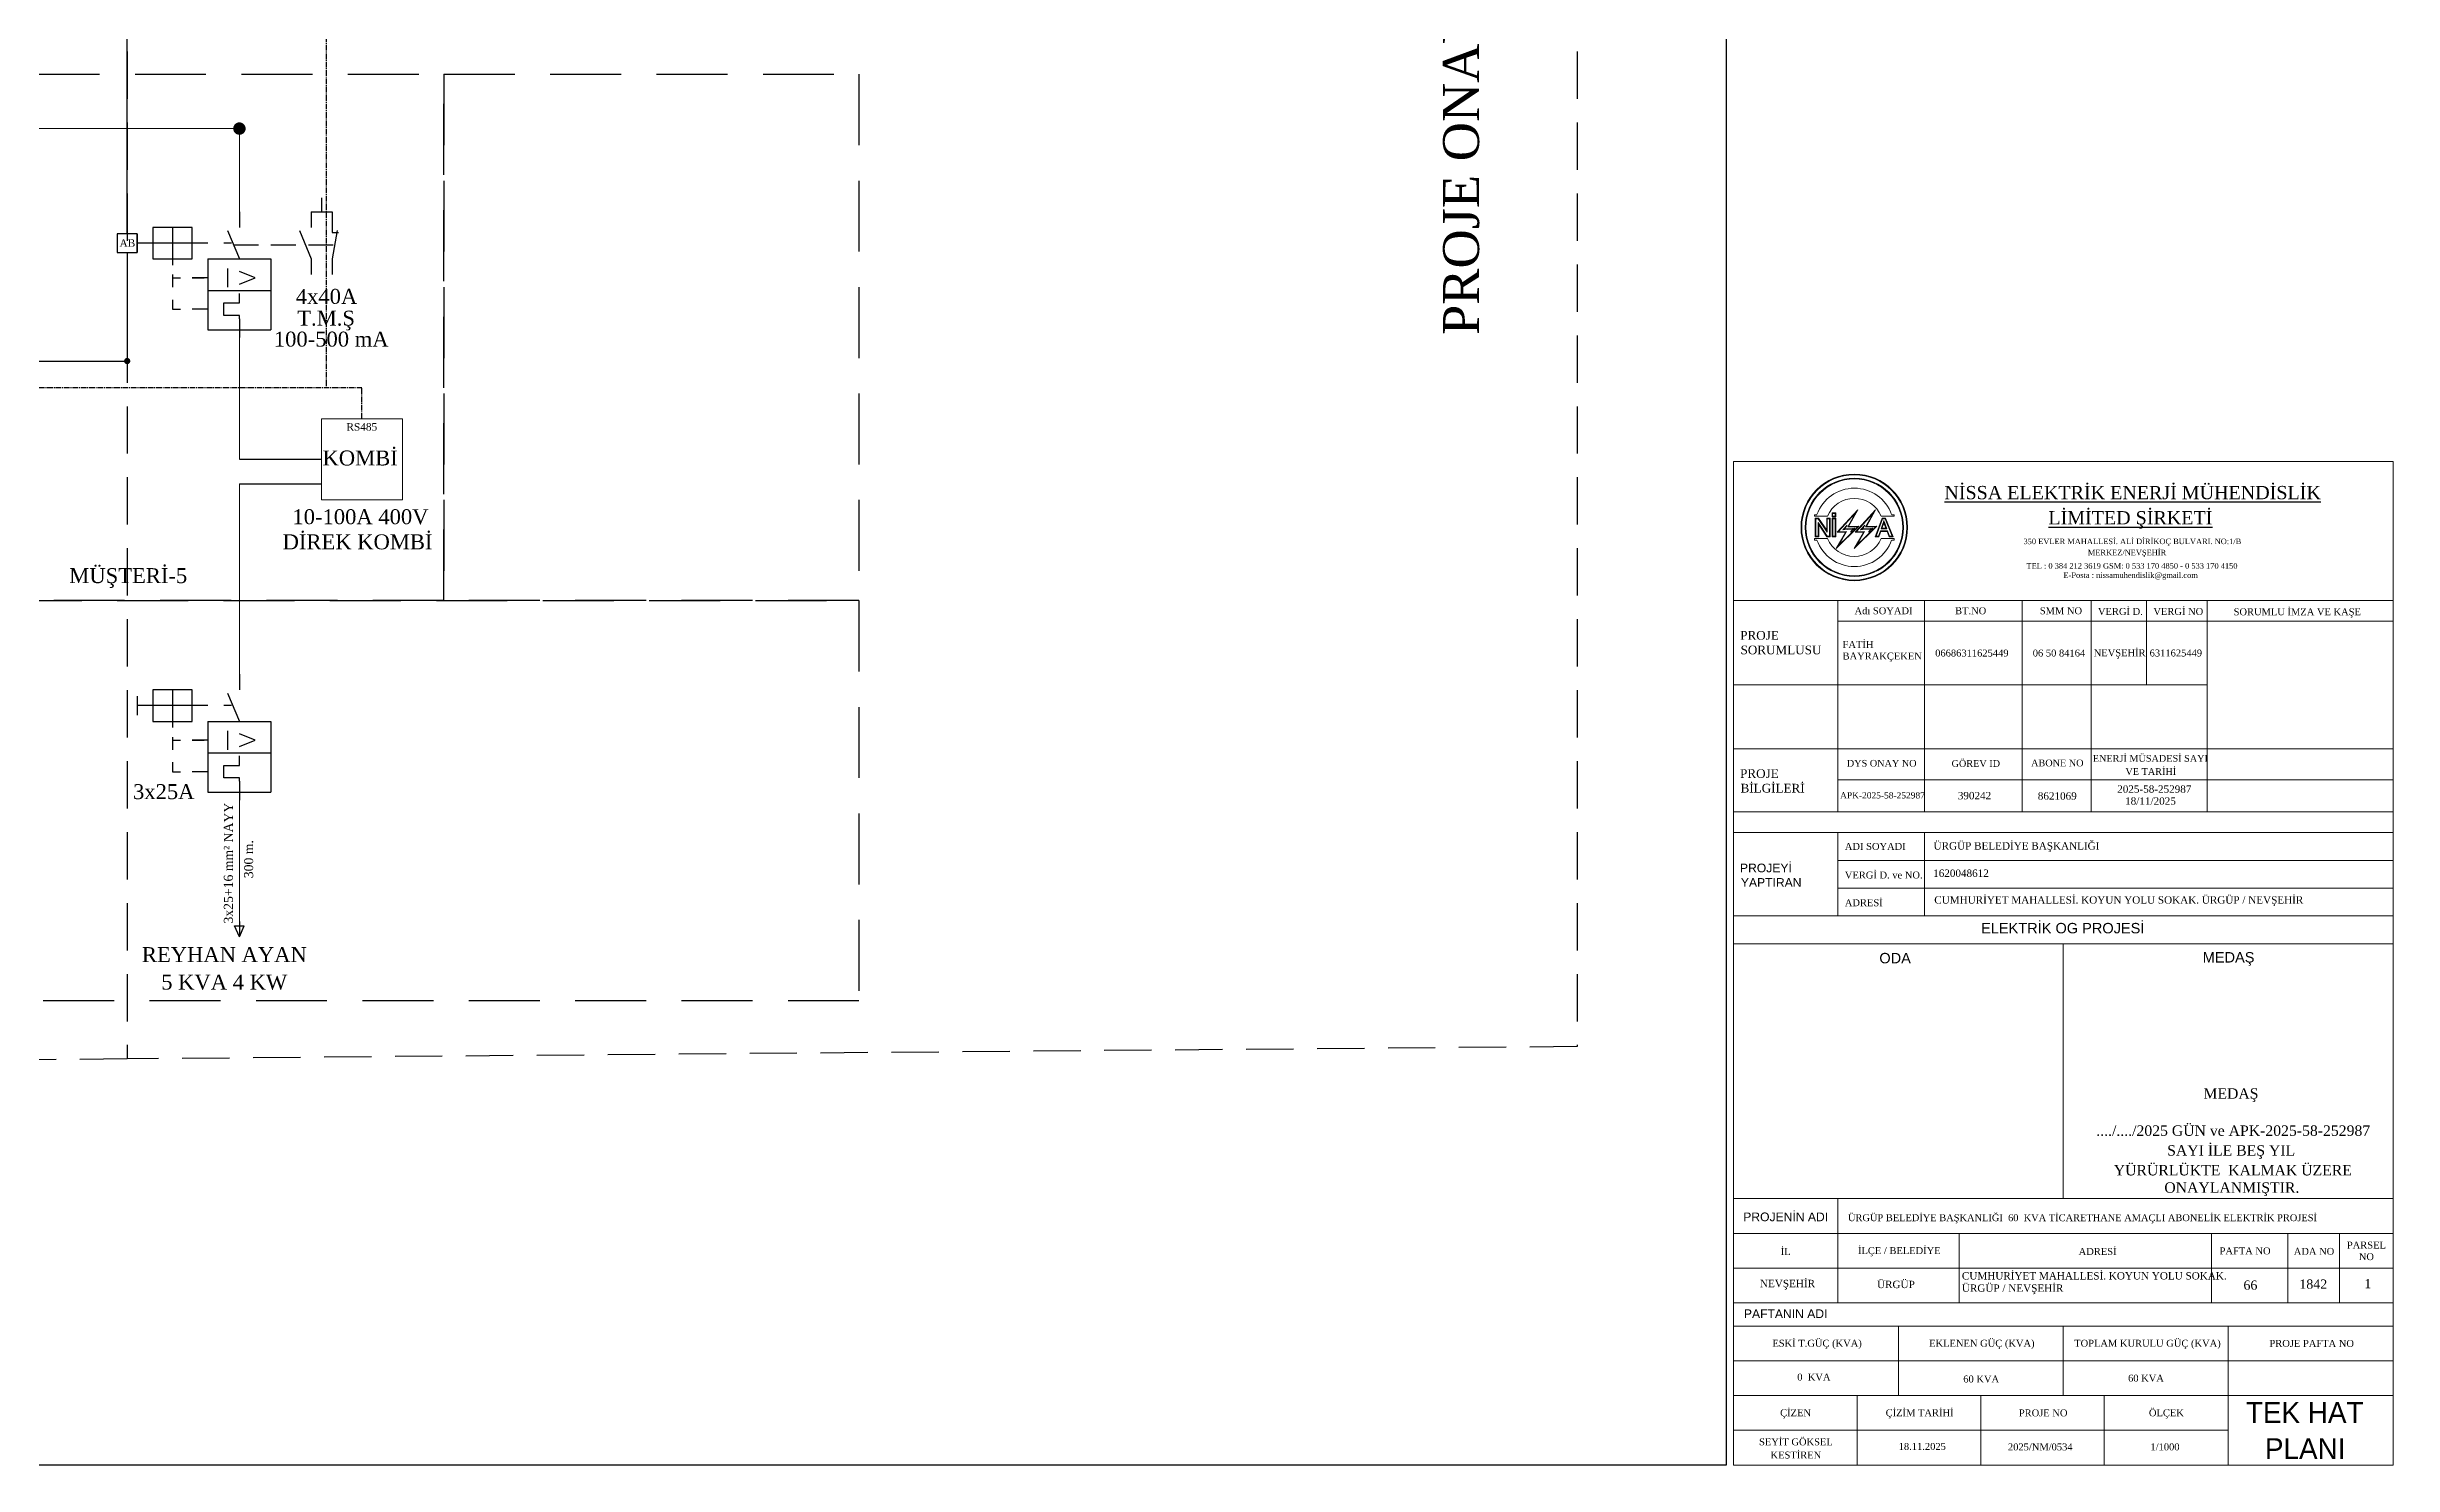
# Model space of a CAD drawing. Header units: metres. Extents: x 665631 to 671054, y 4275967 to 4279024.
# Drawn here: x 667867 to 668497, y 4275967 to 4276348 of the extents above; entities that cross this region are included whole.
import ezdxf
from ezdxf.enums import TextEntityAlignment as Align

# ---------------------------------------------------------------- set-up
doc = ezdxf.new("R2010")
doc.units = ezdxf.units.M
for name, pattern in [('CENTER2', [1.125, 0.75, -0.125, 0.125, -0.125]), ('DASHED', [19.05, 12.7, -6.35]), ('EPLANLINE7', [0]), ('HIDDEN', [9.525, 6.35, -3.175]), ('HIDDEN2', [4.7625, 3.175, -1.5875])]:
    doc.linetypes.add(name, pattern=pattern)
doc.layers.get('0').update_dxf_attribs({"color": 5, "lineweight": 0})
for name, color, linetype in [('AFB ANTED', 7, 'Continuous'), ('SUPPLEMENTARY', 7, 'Continuous'), ('SYMBOL', 4, 'Continuous')]:
    doc.layers.add(name, color=color, linetype=linetype)
for name, color, linetype, lineweight in [('Elektrik Yazı', 7, 'Continuous', 20), ('Elk - Tesisat', 10, 'Continuous', 25), ('Elk - Yazı', 7, 'Continuous', 25), ('HAT_ENH', 56, 'Continuous', 9), ('Layer1', 7, 'Continuous', 15), ('YAZI', 30, 'Continuous', 15)]:
    doc.layers.add(name, color=color, linetype=linetype, lineweight=lineweight)
doc.styles.add('Elektrik Yazı', font='times.ttf')
doc.styles.add('mahal15', font='comic.ttf', dxfattribs={"height": 12})
doc.styles.get("Standard").update_dxf_attribs({"font": 'times.ttf'})
doc.styles.add('STYLE1', font='times.ttf')
doc.styles.add('style3', font='arial.ttf', dxfattribs={"height": 0.25})

# ---------------------------------------------------------------- blocks, each defined once
blk = doc.blocks.new('SO286')
at = {"layer": 'SYMBOL', "color": 2, "linetype": 'EPLANLINE7'}
for p, q in [((0, -0.675), (-0.575, 0.675)), ((-0.575, 0.675), (0.575, 0.675)), ((0, 1.175), (0, -0.575)), ((0, -0.675), (0.575, 0.675))]:
    blk.add_line(p, q, dxfattribs=at)
blk = doc.blocks.new('275_0_ELKOSYM')
at = {"layer": 'AFB ANTED', "color": 1}
for p, q in [((11.8, 2), (11.8, 1.37)), ((11.8, 1.37), (12.62, 1.37))]:
    blk.add_line(p, q, dxfattribs=at)
at = {"layer": 'AFB ANTED', "color": 4, "linetype": 'HIDDEN2'}
blk.add_line((-0.75, -0.2), (12.13, -0.2), dxfattribs=at)
at = {"layer": 'SYMBOL', "color": 1, "linetype": 'EPLANLINE7'}
for p, q in [((0, 4), (0, 2)), ((9.14, 4), (9.14, 2)), ((11.8, 4), (11.8, 2)), ((-13, 1.2), (-13, -1.2)), ((-6, 0), (-13, 0)), ((-6, 2), (-11, 2)), ((-11, 2), (-11, -2)), ((-8.5, 2), (-8.5, -2.8)), ((-6, 0), (-6, 2)), ((-4, 0), (-6, 0)), ((-6, -2), (-6, 0)), ((-1, 0), (-2, 0)), ((-1.5, 1.6), (0, -2)), ((7.64, 1.6), (9.14, -2)), ((12.46, 1.6), (11.8, -2)), ((-11, -2), (-6, -2)), ((-4, -2), (-4, -11)), ((-4, -2), (4, -2)), ((4, -2), (4, -11)), ((9.14, -2), (9.14, -4)), ((11.8, -2), (11.8, -4)), ((-8.5, -4), (-8.5, -5.6)), ((-8.5, -4.4), (-7.5, -4.4)), ((-4, -4.4), (-6, -4.4)), ((-6, -4.4), (-4.5, -4.4)), ((-1.5, -3.2), (-1.5, -5.6)), ((2, -4.4), (0, -3.6)), ((0, -5.2), (2, -4.4)), ((-8.5, -7.2), (-8.5, -8.4)), ((-8.5, -8.4), (-7.5, -8.4)), ((-4, -8.4), (-6, -8.4)), ((-4.5, -8.4), (-6, -8.4)), ((-4, -6), (4, -6)), ((-2, -9.2), (-2, -7.6)), ((-2, -7.6), (0, -7.6)), ((0, -7.6), (0, -6.4)), ((-4, -11), (4, -11)), ((0, -9.2), (-2, -9.2)), ((0, -9.6), (0, -9.2)), ((0, -9.6), (0, -12))]:
    blk.add_line(p, q, dxfattribs=at)

msp = doc.modelspace()

# ---------------------------------------------------------------- linework, layer by layer
at = {"color": 240, "linetype": 'DASHED', "lineweight": 30, "true_color": 0xed1f24}
for p, q in [((668277.69, 4276727.56), (668277.69, 4276079.41)), ((668277.69, 4276079.41), (667888.27, 4276076.12))]:
    msp.add_line(p, q, dxfattribs=at)
at = {"color": 7, "linetype": 'Continuous'}
for p, q in [((667392.16, 4276325.88), (667917.57, 4276325.88)), ((667918.4, 4276325.88), (667918.4, 4276303.56)), ((667918.4, 4276237.1), (667918.4, 4276269.79)), ((667918.4, 4276179.4), (667918.4, 4276230.49)), ((667918.4, 4276112.99), (667918.4, 4276145.63))]:
    msp.add_line(p, q, dxfattribs=at)
at = {"color": 7}
for p, q in [((668485.51, 4276236.53), (668319.68, 4276236.52)), ((668485.51, 4276236.53), (668319.68, 4276236.52)), ((668489.05, 4276236.52), (668319.68, 4276236.52)), ((668489.05, 4276236.52), (668319.68, 4276236.52)), ((668489.05, 4276236.52), (668319.68, 4276236.52)), ((668489.05, 4276236.52), (668319.68, 4276236.52)), ((668485.51, 4276236.52), (668319.68, 4276236.52)), ((668485.51, 4276236.52), (668319.68, 4276236.52)), ((668496.81, 4276236.52), (668319.68, 4276236.52)), ((668496.81, 4276236.52), (668319.68, 4276236.52)), ((668496.81, 4276236.52), (668496.81, 4275967.09)), ((668496.81, 4276199.23), (668319.68, 4276199.23)), ((668347.65, 4276199.23), (668347.65, 4276142.44)), ((668370.95, 4276199.23), (668370.95, 4276142.44)), ((668397.22, 4276199.23), (668397.22, 4276142.44)), ((668415.7, 4276199.23), (668415.7, 4276142.44)), ((668430.62, 4276199.23), (668430.62, 4276176.52)), ((668446.89, 4276199.23), (668446.89, 4276142.44)), ((668496.81, 4276193.63), (668347.65, 4276193.63)), ((668446.89, 4276176.52), (668319.68, 4276176.52)), ((668496.81, 4276159.41), (668319.68, 4276159.41)), ((668446.89, 4276159.48), (668446.89, 4276159.41)), ((668496.81, 4276151), (668347.65, 4276151)), ((668496.81, 4276142.44), (668319.68, 4276142.44))]:
    msp.add_line(p, q, dxfattribs=at)
at = {"color": 7, "lineweight": 30}
msp.add_lwpolyline([(666812.72, 4277098.31), (668317.68, 4277098.31), (668317.68, 4275967.09), (666812.72, 4275967.09)], close=True, dxfattribs=at)
at = {"color": 254, "linetype": 'DASHED', "lineweight": 30, "true_color": 0xcecce6}
msp.add_lwpolyline([(667518.2, 4276729.37), (667518.2, 4276729.96), (667888.27, 4276727.56), (667888.27, 4276076.12), (667518.2, 4276072.75)], dxfattribs=at)
at = {"color": 1, "linetype": 'Continuous'}
msp.add_lwpolyline([(667940.41, 4276247.96), (667962.16, 4276247.96), (667962.16, 4276226.24), (667940.41, 4276226.24)], close=True, dxfattribs=at)
at = {"layer": 'AFB ANTED', "color": 2, "linetype": 'CENTER2', "ltscale": 2}
for p, q in [((667941.68, 4276654.31), (667941.68, 4276256.4)), ((667495.55, 4276256.4), (667951.28, 4276256.4)), ((667951.28, 4276247.96), (667951.28, 4276256.4))]:
    msp.add_line(p, q, dxfattribs=at)
at = {"layer": 'AFB ANTED', "color": 4}
for p, q in [((667888.27, 4276297.65), (667888.27, 4276398.95)), ((667888.27, 4276292.58), (667888.27, 4276263.47)), ((667432.53, 4276263.47), (667888.68, 4276263.47)), ((667918.4, 4276237.1), (667940.41, 4276237.1)), ((667918.4, 4276230.49), (667940.41, 4276230.49))]:
    msp.add_line(p, q, dxfattribs=at)
at = {"layer": 'AFB ANTED', "color": 1}
for p, q in [((667940.5, 4276303.56), (667940.5, 4276307.29)), ((667937.69, 4276303.56), (667943.31, 4276303.56))]:
    msp.add_line(p, q, dxfattribs=at)
at = {"layer": 'AFB ANTED', "color": 3, "linetype": 'HIDDEN', "ltscale": 3}
for points in [[(667861.8, 4276340.47), (667973.3, 4276340.47), (667973.3, 4276199.17), (667861.8, 4276199.17)], [(667973.3, 4276340.47), (668084.8, 4276340.47), (668084.8, 4276199.17), (667973.3, 4276199.17)], [(667314.07, 4276199.17), (668084.8, 4276199.17), (668084.8, 4276091.67), (667314.07, 4276091.67)]]:
    msp.add_lwpolyline(points, close=True, dxfattribs=at)
at = {"layer": 'AFB ANTED', "color": 4}
msp.add_lwpolyline([(667890.97, 4276297.65), (667885.56, 4276297.65), (667885.56, 4276292.58), (667890.97, 4276292.58)], close=True, dxfattribs=at)
at = {"layer": 'Layer1', "color": 7}
for p, q in [((668319.68, 4276236.52), (668319.68, 4275967.09)), ((668496.81, 4276136.88), (668319.68, 4276136.88)), ((668496.81, 4276136.88), (668319.68, 4276136.88)), ((668347.65, 4276136.88), (668347.65, 4276114.5)), ((668370.95, 4276136.88), (668370.95, 4276114.5)), ((668496.81, 4276129.42), (668347.65, 4276129.42)), ((668496.81, 4276121.96), (668347.65, 4276121.96)), ((668496.81, 4276114.5), (668319.68, 4276114.5)), ((668496.81, 4276107.05), (668319.68, 4276107.05)), ((668408.25, 4276038.61), (668408.25, 4276107.05)), ((668496.81, 4276038.61), (668319.68, 4276038.61)), ((668347.65, 4276038.61), (668347.65, 4276010.64)), ((668496.81, 4276029.29), (668319.68, 4276029.29)), ((668380.28, 4276029.29), (668380.28, 4276010.64)), ((668448.03, 4276029.29), (668448.03, 4276010.64)), ((668468.51, 4276029.29), (668468.51, 4276010.64)), ((668482.44, 4276029.29), (668482.44, 4276010.64)), ((668496.81, 4276019.96), (668319.68, 4276019.96)), ((668496.81, 4276010.64), (668319.68, 4276010.64)), ((668496.81, 4276004.38), (668319.68, 4276004.38)), ((668363.96, 4276004.38), (668363.96, 4275985.73)), ((668408.25, 4276004.38), (668408.25, 4275985.73)), ((668452.53, 4276004.38), (668452.53, 4275985.73)), ((668496.81, 4275995.06), (668319.68, 4275995.06)), ((668496.81, 4275985.73), (668319.68, 4275985.73)), ((668496.81, 4275985.73), (668319.68, 4275985.73)), ((668352.87, 4275985.73), (668352.87, 4275967.09)), ((668386.1, 4275985.73), (668386.1, 4275967.09)), ((668419.25, 4275985.73), (668419.25, 4275967.09)), ((668452.53, 4275985.73), (668452.53, 4275967.09)), ((668452.53, 4275976.41), (668319.68, 4275976.41)), ((668319.68, 4275967.09), (668496.81, 4275967.09))]:
    msp.add_line(p, q, dxfattribs=at)
at = {"layer": 'SYMBOL', "color": 1, "linetype": 'EPLANLINE7'}
for p, q in [((667890.97, 4276297.65), (667890.97, 4276292.58)), ((667918.4, 4276179.4), (667918.4, 4276175.18)), ((667890.97, 4276173.49), (667890.97, 4276168.43)), ((667905.74, 4276175.18), (667895.19, 4276175.18)), ((667895.19, 4276175.18), (667895.19, 4276166.74)), ((667900.46, 4276175.18), (667900.46, 4276165.05)), ((667905.74, 4276170.96), (667905.74, 4276175.18)), ((667915.24, 4276174.34), (667918.4, 4276166.74)), ((667905.74, 4276170.96), (667890.97, 4276170.96)), ((667895.19, 4276166.74), (667905.74, 4276166.74)), ((667909.96, 4276170.96), (667905.74, 4276170.96)), ((667905.74, 4276166.74), (667905.74, 4276170.96)), ((667909.96, 4276166.74), (667909.96, 4276147.75)), ((667909.96, 4276166.74), (667926.85, 4276166.74)), ((667916.29, 4276170.96), (667914.18, 4276170.96)), ((667926.85, 4276166.74), (667926.85, 4276147.75)), ((667900.46, 4276162.52), (667900.46, 4276159.14)), ((667900.46, 4276161.67), (667902.57, 4276161.67)), ((667909.96, 4276161.67), (667905.74, 4276161.67)), ((667905.74, 4276161.67), (667908.91, 4276161.67)), ((667915.24, 4276164.21), (667915.24, 4276159.14)), ((667922.62, 4276161.67), (667918.4, 4276163.36)), ((667918.4, 4276159.99), (667922.62, 4276161.67)), ((667900.46, 4276155.77), (667900.46, 4276153.23)), ((667900.46, 4276153.23), (667902.57, 4276153.23)), ((667909.96, 4276153.23), (667905.74, 4276153.23)), ((667908.91, 4276153.23), (667905.74, 4276153.23)), ((667909.96, 4276158.3), (667926.85, 4276158.3)), ((667914.18, 4276151.54), (667914.18, 4276154.92)), ((667914.18, 4276154.92), (667918.4, 4276154.92)), ((667918.4, 4276154.92), (667918.4, 4276157.45)), ((667909.96, 4276147.75), (667926.85, 4276147.75)), ((667918.4, 4276151.54), (667914.18, 4276151.54)), ((667918.4, 4276150.7), (667918.4, 4276151.54)), ((667918.4, 4276150.7), (667918.4, 4276145.63))]:
    msp.add_line(p, q, dxfattribs=at)
at = {"layer": 'SYMBOL', "color": 7}
for points, const_width in [([(667917.57, 4276325.88, 1), (667919.24, 4276325.88, 1)], 1.67), ([(667887.85, 4276263.47, 1), (667888.68, 4276263.47, 1)], 0.836)]:
    msp.add_lwpolyline(points, format="xyb", close=True, dxfattribs=dict(at, const_width=const_width))
at = {"layer": 'YAZI', "color": 7}
for p, q in [((668341.42, 4276221.81), (668341.42, 4276222.23)), ((668341.42, 4276222.23), (668342.09, 4276222.23)), ((668353.03, 4276223.55), (668347.52, 4276217.49)), ((668352.46, 4276222.75), (668347.78, 4276217.61)), ((668350.35, 4276218.95), (668352.46, 4276222.75)), ((668350.55, 4276219.07), (668353.03, 4276223.55)), ((668357.84, 4276223.55), (668352.32, 4276217.49)), ((668357.26, 4276222.75), (668352.59, 4276217.61)), ((668355.15, 4276218.95), (668357.26, 4276222.75)), ((668355.35, 4276219.07), (668357.84, 4276223.55)), ((668362.15, 4276222.23), (668362.82, 4276222.23)), ((668362.82, 4276222.23), (668362.82, 4276221.81)), ((668344.92, 4276221.81), (668341.42, 4276221.81)), ((668347.28, 4276213.13), (668353.37, 4276219.12)), ((668349.86, 4276217.55), (668347.28, 4276213.13)), ((668347.52, 4276217.49), (668349.86, 4276217.55)), ((668347.78, 4276217.61), (668350.06, 4276217.67)), ((668347.99, 4276214.03), (668353.09, 4276219)), ((668350.06, 4276217.67), (668347.99, 4276214.03)), ((668350.16, 4276219.41), (668348.99, 4276218.2)), ((668348.99, 4276218.2), (668351.72, 4276218.34)), ((668349.5, 4276218.47), (668350.16, 4276219.41)), ((668352.29, 4276218.58), (668349.5, 4276218.47)), ((668353.09, 4276219), (668350.35, 4276218.95)), ((668353.37, 4276219.12), (668350.55, 4276219.07)), ((668351.09, 4276217.57), (668352.29, 4276218.58)), ((668351.72, 4276218.34), (668351.09, 4276217.57)), ((668352.08, 4276213.13), (668358.17, 4276219.12)), ((668354.66, 4276217.55), (668352.08, 4276213.13)), ((668352.32, 4276217.49), (668354.66, 4276217.55)), ((668352.59, 4276217.61), (668354.86, 4276217.67)), ((668352.8, 4276214.03), (668357.89, 4276219)), ((668354.86, 4276217.67), (668352.8, 4276214.03)), ((668354.96, 4276219.41), (668353.79, 4276218.2)), ((668353.79, 4276218.2), (668356.52, 4276218.34)), ((668354.3, 4276218.47), (668354.96, 4276219.41)), ((668357.09, 4276218.58), (668354.3, 4276218.47)), ((668357.89, 4276219), (668355.15, 4276218.95)), ((668358.17, 4276219.12), (668355.35, 4276219.07)), ((668355.9, 4276217.57), (668357.09, 4276218.58)), ((668356.52, 4276218.34), (668355.9, 4276217.57)), ((668362.82, 4276221.81), (668359.32, 4276221.81)), ((668344.92, 4276215.83), (668341.42, 4276215.83)), ((668341.42, 4276215.83), (668341.42, 4276215.4)), ((668341.42, 4276215.4), (668342.09, 4276215.4)), ((668362.82, 4276215.83), (668359.32, 4276215.83)), ((668362.15, 4276215.4), (668362.82, 4276215.4)), ((668362.82, 4276215.4), (668362.82, 4276215.83))]:
    msp.add_line(p, q, dxfattribs=at)
at = {"layer": 'YAZI', "color": 7, "lineweight": 0}
for p, q in [((668347.18, 4276222.73), (668346.13, 4276222.73)), ((668346.13, 4276222.73), (668346.13, 4276221.68)), ((668347.01, 4276222.56), (668346.3, 4276222.56)), ((668346.3, 4276222.56), (668346.3, 4276221.85)), ((668347.01, 4276221.85), (668347.01, 4276222.56)), ((668347.18, 4276221.68), (668347.18, 4276222.73)), ((668342.53, 4276221.31), (668341.63, 4276221.31)), ((668341.63, 4276221.31), (668341.63, 4276216.32)), ((668341.63, 4276216.32), (668342.57, 4276216.32)), ((668342.43, 4276221.14), (668341.8, 4276221.14)), ((668341.8, 4276221.14), (668341.8, 4276216.49)), ((668341.8, 4276216.49), (668342.4, 4276216.49)), ((668342.4, 4276216.49), (668342.4, 4276220.14)), ((668342.4, 4276220.14), (668344.83, 4276216.49)), ((668344.87, 4276217.49), (668342.43, 4276221.14)), ((668344.7, 4276218.05), (668342.53, 4276221.31)), ((668342.57, 4276216.32), (668342.57, 4276219.58)), ((668342.57, 4276219.58), (668344.74, 4276216.32)), ((668345.64, 4276221.31), (668344.7, 4276221.31)), ((668344.7, 4276221.31), (668344.7, 4276218.05)), ((668344.74, 4276216.32), (668345.64, 4276216.32)), ((668344.83, 4276216.49), (668345.47, 4276216.49)), ((668345.47, 4276221.14), (668344.87, 4276221.14)), ((668344.87, 4276221.14), (668344.87, 4276217.49)), ((668345.47, 4276216.49), (668345.47, 4276221.14)), ((668345.64, 4276216.32), (668345.64, 4276221.31)), ((668346.13, 4276221.68), (668347.18, 4276221.68)), ((668347.13, 4276221.31), (668346.17, 4276221.31)), ((668346.17, 4276221.31), (668346.17, 4276216.32)), ((668346.17, 4276216.32), (668347.13, 4276216.32)), ((668346.3, 4276221.85), (668347.01, 4276221.85)), ((668346.96, 4276221.14), (668346.34, 4276221.14)), ((668346.34, 4276221.14), (668346.34, 4276216.49)), ((668346.34, 4276216.49), (668346.96, 4276216.49)), ((668346.96, 4276216.49), (668346.96, 4276221.14)), ((668347.13, 4276216.32), (668347.13, 4276221.31)), ((668359.62, 4276221.31), (668357.7, 4276216.32)), ((668357.7, 4276216.32), (668358.71, 4276216.32)), ((668359.73, 4276221.14), (668357.95, 4276216.49)), ((668357.95, 4276216.49), (668358.59, 4276216.49)), ((668358.59, 4276216.49), (668359.11, 4276217.9)), ((668358.71, 4276216.32), (668359.23, 4276217.73)), ((668359.11, 4276217.9), (668361.05, 4276217.9)), ((668359.23, 4276217.73), (668360.94, 4276217.73)), ((668359.29, 4276218.4), (668359.8, 4276219.76)), ((668360.86, 4276218.4), (668359.29, 4276218.4)), ((668359.53, 4276218.57), (668359.96, 4276219.71)), ((668360.62, 4276218.57), (668359.53, 4276218.57)), ((668360.51, 4276221.31), (668359.62, 4276221.31)), ((668360.39, 4276221.14), (668359.73, 4276221.14)), ((668359.8, 4276219.76), (668359.92, 4276220.18)), ((668359.92, 4276220.18), (668360.05, 4276220.65)), ((668359.96, 4276219.71), (668360.06, 4276220.05)), ((668360.05, 4276220.65), (668360.05, 4276220.62)), ((668360.05, 4276220.62), (668360.19, 4276220.21)), ((668360.06, 4276220.05), (668360.21, 4276219.63)), ((668360.19, 4276220.21), (668360.37, 4276219.69)), ((668360.21, 4276219.63), (668360.62, 4276218.57)), ((668360.37, 4276219.69), (668360.86, 4276218.4)), ((668362.3, 4276216.49), (668360.39, 4276221.14)), ((668362.55, 4276216.32), (668360.51, 4276221.31)), ((668360.94, 4276217.73), (668361.47, 4276216.32)), ((668361.05, 4276217.9), (668361.59, 4276216.49)), ((668361.47, 4276216.32), (668362.55, 4276216.32)), ((668361.59, 4276216.49), (668362.3, 4276216.49))]:
    msp.add_line(p, q, dxfattribs=at)
at = {"layer": 'YAZI', "color": 7}
for radius in [14.31, 14.13, 13.18, 13]:
    msp.add_circle((668352.12, 4276218.82), radius, dxfattribs=at)
for centre, radius, start, end in [((668352.12, 4276218.71), 10.63, 19.35204, 160.64796), ((668352.12, 4276218.82), 7.79, 22.56747, 157.43253), ((668352.12, 4276218.93), 10.63, 199.35204, 340.64796), ((668352.12, 4276218.82), 7.79, 202.56747, 337.43253)]:
    msp.add_arc(centre, radius, start, end, dxfattribs=at)

# ---------------------------------------------------------------- block references
at = {"layer": 'SYMBOL'}
for name, p, xscale, yscale, zscale in [('275_0_ELKOSYM', (667918.4, 4276295.11), 2.110501855545334, 2.110501855545334, 2.110501855545334), ('SO286', (667918.4, 4276110.37), 2.22868995945489, 2.22868995945489, 2.22868995945489)]:
    msp.add_blockref(name, p, dxfattribs=dict(at, xscale=xscale, yscale=yscale, zscale=zscale))

# ---------------------------------------------------------------- texts
at = {"color": 1, "lineweight": 13}
msp.add_text('PROJE ONAY KAPSAM DIŞINDADIR', height=9.663, rotation=90, dxfattribs=at).set_placement((668251.32, 4276270.46, 5260.65))
at = {"color": 7}
for s, height, p in [('Adı SOYADI', 1.865, (668352.18, 4276195.5)), ('BT.NO', 1.865, (668379.18, 4276195.5)), ('SMM NO', 1.865, (668401.94, 4276195.5)), ('VERGİ D.', 1.865, (668417.55, 4276195.31)), ('VERGİ NO', 1.865, (668432.44, 4276195.31)), ('SORUMLU İMZA VE KAŞE', 1.8646, (668453.99, 4276195.22)), ('FATİH', 1.865, (668348.97, 4276186.46)), ('BAYRAKÇEKEN', 1.8646, (668348.97, 4276183.35)), ('06686311625449 ', 1.8646, (668373.83, 4276184.15)), ('06 50 84164 ', 1.8646, (668400.04, 4276184.15)), ('NEVŞEHİR', 1.865, (668416.42, 4276184.21)), ('6311625449 ', 1.8646, (668431.43, 4276184.16))]:
    msp.add_text(s, height=height, dxfattribs=at).set_placement(p)
at = {"color": 1}
for s, p in [('PROJE', (668321.47, 4276188.67)), ('SORUMLUSU', (668321.57, 4276184.75)), ('PROJE', (668321.44, 4276151.56)), ('BİLGİLERİ', (668321.57, 4276147.64))]:
    msp.add_text(s, height=2.331, dxfattribs=at).set_placement(p)
at = {"color": 1, "style": 'STYLE1'}
for s, height, p in [('MEDAŞ', 2.797, (668445.88, 4276065.44)), ('..../..../2025 GÜN ve APK-2025-58-252987', 2.7969, (668417.1, 4276055.47)), ('SAYI İLE BEŞ YIL', 2.7969, (668436.14, 4276050.16)), ('YÜRÜRLÜKTE  KALMAK ÜZERE', 2.7969, (668421.8, 4276044.85)), ('ONAYLANMIŞTIR.', 2.7969, (668435.38, 4276040.19))]:
    msp.add_text(s, height=height, dxfattribs=at).set_placement(p)
at = {"layer": 'Elektrik Yazı', "color": 240, "true_color": 0xed1f24, "style": 'Elektrik Yazı'}
for s, p in [('TEL : 0 384 212 3619 GSM: 0 533 170 4850 - 0 533 170 4150', (668398.36, 4276207.74)), ('E-Posta : nissamuhendislik@gmail.com', (668408.29, 4276205.25))]:
    msp.add_text(s, height=1.4763, dxfattribs=at).set_placement(p)
at = {"layer": 'Elk - Tesisat', "color": 240, "true_color": 0xed1f24, "style": 'Elektrik Yazı'}
for s, p in [('350 EVLER MAHALLESİ. ALİ DİRİKOÇ BULVARI. NO:1/B', (668397.55, 4276214.32)), (' MERKEZ/NEVŞEHİR', (668414.27, 4276211.33))]:
    msp.add_text(s, height=1.4763, dxfattribs=at).set_placement(p)
at = {"layer": 'Elk - Yazı', "color": 240, "true_color": 0xed1f24, "style": 'Elektrik Yazı'}
for s, p in [('%%UNİSSA ELEKTRİK ENERJİ MÜHENDİSLİK', (668376.3, 4276226.38)), ('%%ULİMİTED ŞİRKETİ', (668404.23, 4276219.62))]:
    msp.add_text(s, height=3.5602, dxfattribs=at).set_placement(p)
at = {"layer": 'HAT_ENH', "color": 1, "char_height": 2.4386, "width": 35.7526, "attachment_point": 1, "rotation": 89.99087}
for s, insert in [('\\A1;\\pxqc;3x25+16 mm² NAYY', (667914.22, 4276110.81, -5384.73)), ('\\A1;\\pxqc;300 m.', (667919.65, 4276111.87, -5384.73))]:
    msp.add_mtext(s, dxfattribs=dict(at, insert=insert))
at = {"layer": 'SUPPLEMENTARY', "color": 2, "width": 1.000667}
for s, height, p in [('AB', 2.006, (667888.32, 4276294.15)), ('4x40A', 4.012, (667941.8, 4276278.82)), ('T.M.Ş', 4.012, (667941.68, 4276272.99)), ('100-500 mA', 4.012, (667943.06, 4276267.35)), ('RS485', 2.006, (667951.28, 4276244.8)), ('KOMBİ', 4.012, (667950.83, 4276235.44)), ('3x25A', 4.012, (667898.08, 4276145.87))]:
    msp.add_text(s, height=height, dxfattribs=at).set_placement(p, align=Align.CENTER)
for s, height, p in [('10-100A 400V', 4.0116, (667969.19, 4276219.67)), ('DİREK KOMBİ', 4.0116, (667970.26, 4276212.93)), ('MÜŞTERİ-5', 4.012, (667904.38, 4276203.86)), ('REYHAN AYAN', 4.0116, (667936.51, 4276102.12)), ('5 KVA 4 KW', 4.012, (667931.25, 4276094.73))]:
    msp.add_text(s, height=height, dxfattribs=at).set_placement(p, align=Align.RIGHT)
at = {"layer": 'YAZI', "color": 7, "style": 'STYLE1'}
for s, height, p in [('DYS ONAY NO', 1.8151, (668350.11, 4276154.58)), ('GÖREV ID', 1.815, (668378.24, 4276154.52)), ('ENERJİ MÜSADESİ SAYI', 1.8151, (668416.17, 4276155.89)), ('VE TARİHİ', 1.815, (668424.93, 4276152.38)), ('ADI SOYADI', 1.865, (668349.57, 4276132.24)), ('VERGİ D. ve NO.', 1.8646, (668349.57, 4276124.56)), ('ADRESİ', 1.865, (668349.57, 4276117.11)), ('İL', 1.865, (668332.36, 4276023.48)), ('İLÇE / BELEDİYE', 1.8646, (668353.1, 4276023.74)), ('ADRESİ', 1.865, (668412.37, 4276023.5)), ('PAFTA NO', 1.865, (668450.22, 4276023.65)), ('ADA NO', 1.865, (668470.14, 4276023.53)), ('ESKİ T.GÜÇ (KVA)', 1.8646, (668330.11, 4275998.86)), ('EKLENEN GÜÇ (KVA)', 1.8646, (668372.22, 4275998.86)), ('TOPLAM KURULU GÜÇ (KVA)', 1.8646, (668411.17, 4275998.86)), ('PROJE PAFTA NO', 1.8646, (668463.61, 4275998.81)), ('0  KVA', 1.865, (668336.8, 4275989.77)), ('60 KVA', 1.865, (668381.38, 4275989.26)), ('60 KVA', 1.865, (668425.64, 4275989.48)), ('ÇİZEN', 1.865, (668332.19, 4275980.19)), ('ÇİZİM TARİHİ', 1.8646, (668360.54, 4275980.19)), ('PROJE NO', 1.865, (668396.3, 4275980.16)), ('ÖLÇEK', 1.865, (668431.24, 4275980.19)), ('SEYİT GÖKSEL', 1.8646, (668326.54, 4275972.39)), ('KESTİREN', 1.865, (668329.62, 4275968.85)), ('18.11.2025', 1.865, (668364.03, 4275971.16)), ('2025/NM/0534', 1.8646, (668393.37, 4275971.03)), ('1/1000', 1.865, (668431.64, 4275971.04))]:
    msp.add_text(s, height=height, dxfattribs=at).set_placement(p)
at = {"layer": 'YAZI'}
for s, height, style, p in [('390242', 1.98, 'STYLE1', (668379.91, 4276145.82)), ('8621069', 1.98, 'STYLE1', (668401.39, 4276145.72)), ('2025-58-252987', 1.98, 'STYLE1', (668422.72, 4276147.57)), ('18/11/2025', 1.98, 'STYLE1', (668424.85, 4276144.36)), ('ÜRGÜP BELEDİYE BAŞKANLIĞI', 1.98, 'STYLE1', (668373.41, 4276132.32)), ('1620048612', 1.98, 'STYLE1', (668373.29, 4276124.99)), ('ÜRGÜP BELEDİYE BAŞKANLIĞI  60  KVA TİCARETHANE AMAÇLI ABONELİK ELEKTRİK PROJESİ', 1.85, 'STYLE1', (668350.41, 4276032.56)), ('NEVŞEHİR', 1.98, 'STYLE1', (668326.78, 4276014.84)), ('ÜRGÜP', 1.98, 'STYLE1', (668358.22, 4276014.59)), ('66', 2.475, 'STYLE1', (668456.64, 4276014.16)), ('1842', 2.475, 'STYLE1', (668471.64, 4276014.43)), ('1', 2.48, 'STYLE1', (668489.1, 4276014.57)), ('TEK HAT', 5.594, 'mahal15', (668457.29, 4275978.39)), ('PLANI', 5.594, 'mahal15', (668462.4, 4275968.71))]:
    msp.add_text(s, height=height, dxfattribs=dict(at, style=style)).set_placement(p)
at = {"layer": 'YAZI', "color": 1, "style": 'style3'}
for s, height, p in [('PROJEYİ', 2.331, (668321.41, 4276126.22)), ('YAPTIRAN', 2.331, (668321.65, 4276122.33)), ('ELEKTRİK OG PROJESİ', 2.7969, (668386.17, 4276109.83)), ('ODA', 2.797, (668358.84, 4276101.78)), ('MEDAŞ', 2.797, (668445.69, 4276102)), ('PROJENİN ADI', 2.3307, (668322.29, 4276032.55)), ('PAFTANIN ADI', 2.3307, (668322.47, 4276006.55))]:
    msp.add_text(s, height=height, dxfattribs=at).set_placement(p)
at = {"layer": 'YAZI', "color": 7, "attachment_point": 1, "style": 'STYLE1'}
for s, insert, char_height, width in [('ABONE NO', (668399.6, 4276156.48), 1.815, 22.1055), ('\\pxqc;PARSEL NO', (668484.17, 4276027.07), 1.8646, 10.9448)]:
    msp.add_mtext(s, dxfattribs=dict(at, insert=insert, char_height=char_height, width=width))
at = {"layer": 'YAZI', "lineweight": 30, "insert": (668348.3, 4276147.72), "char_height": 1.6747, "width": 21.1657, "attachment_point": 1, "style": 'STYLE1'}
msp.add_mtext('APK-2025-58-252987', dxfattribs=at)
at = {"layer": 'YAZI', "char_height": 1.98, "attachment_point": 1, "style": 'STYLE1'}
for s, insert, width in [('CUMHURİYET MAHALLESİ. KOYUN YOLU SOKAK. ÜRGÜP / NEVŞEHİR', (668373.59, 4276119.79), 115.5373), ('CUMHURİYET MAHALLESİ. KOYUN YOLU SOKAK. ÜRGÜP / NEVŞEHİR\\P ', (668381.01, 4276018.88), 72.8635)]:
    msp.add_mtext(s, dxfattribs=dict(at, insert=insert, width=width))

doc.saveas('drawing.dxf')
